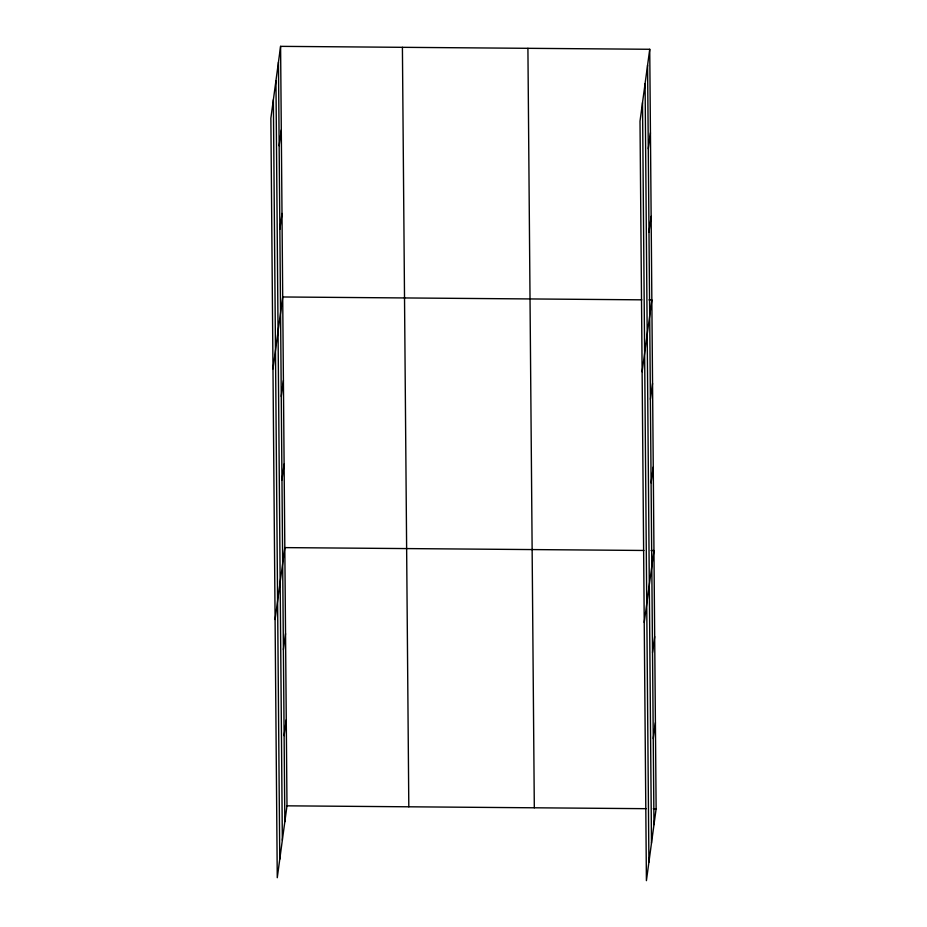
<?xml version="1.0" encoding="UTF-8"?>
<svg xmlns="http://www.w3.org/2000/svg" width="927" height="927" viewBox="0 0 927 927"><rect width="100%" height="100%" fill="white"/><g stroke="black" fill="none" stroke-linecap="round" stroke-linejoin="round"><path stroke-width="1.39" d="M280.591 46.35L270.869 118.239L277.266 877.718L286.988 805.83L280.591 46.35L649.734 49.282L656.131 808.761L646.409 880.65L640.012 121.17L649.734 49.282M279.154 145.759L281.298 129.896M279.85 229.305L282.005 213.442M272.978 368.865L282.7 296.976L641.808 299.827M281.263 396.397L283.407 380.522M281.97 479.943L284.114 464.068M275.099 619.491L284.809 547.614L643.917 550.464M283.395 649.56L285.539 633.686M284.114 735.632L286.269 719.758M648.286 148.691L650.43 132.828M648.993 232.237L651.136 216.362M642.121 371.797L651.843 299.908L648.97 299.885M650.395 399.328L652.55 383.454M651.102 482.863L653.245 466.999M644.23 622.423L653.952 550.545L651.09 550.522M652.527 652.481L654.682 636.617M653.257 738.564L655.401 722.689M286.988 805.83L646.096 808.68M653.257 808.738L656.131 808.761M647.579 65.157L653.975 824.636M645.088 83.639L651.484 843.118M642.515 102.677L648.912 862.168M527.915 48.308L534.311 807.799M402.411 47.312L408.807 806.803M278.448 62.225L284.844 821.704M275.945 80.707L282.341 840.186M273.372 99.745L279.769 859.236"/></g></svg>
